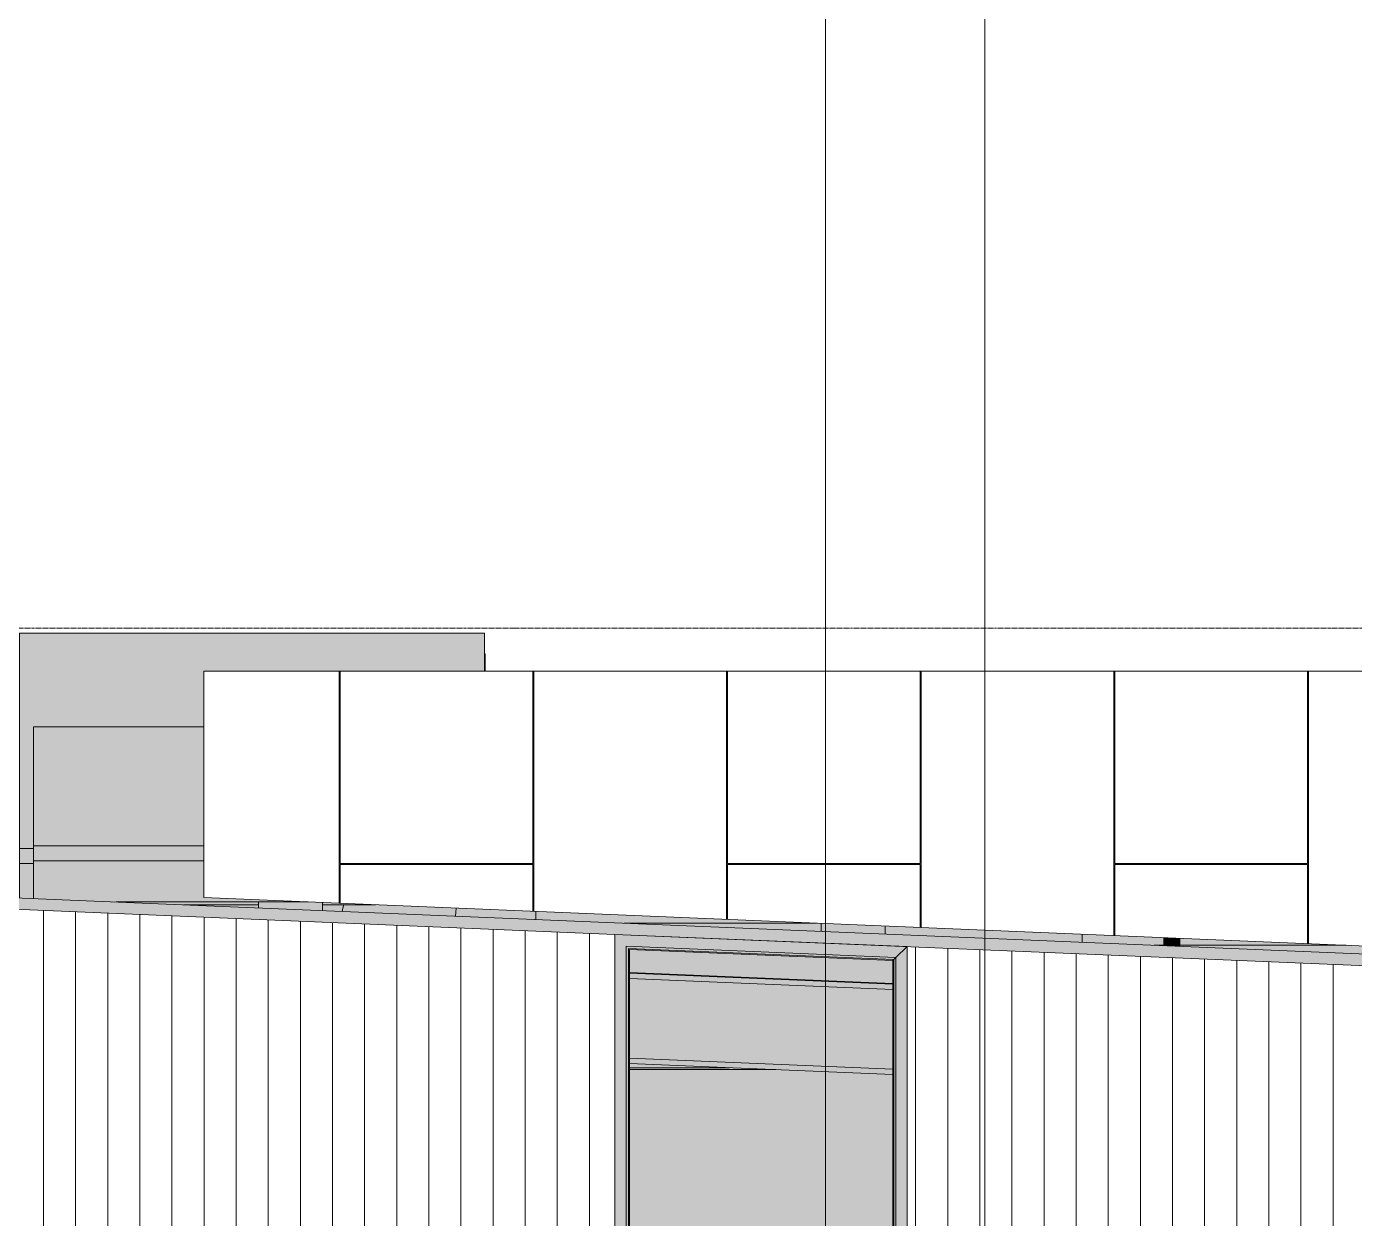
# Model space of a CAD drawing. Header units: inches. Extents: x 20426 to 92531, y -195 to 750.
# Drawn here: x 35911.2 to 36242, y 105 to 401.8 of the extents above; entities that cross this region are included whole.
import ezdxf

# ---------------------------------------------------------------- set-up
doc = ezdxf.new("R2010")
doc.units = ezdxf.units.IN
doc.header["$MEASUREMENT"] = 0
doc.linetypes.add('Grid Line 1_2_', pattern=[0.875, 0.5, -0.125, 0.125, -0.125])
for name, color, linetype, lineweight in [('A-CLNG', 13, 'Continuous', 13), ('A-FLOR-LEVL', 51, 'Continuous', 9), ('A-GLAZ-CWMG', 51, 'Continuous', 9), ('A-ROOF', 132, 'Continuous', 13), ('A-WALL-PATT', 111, 'Continuous', 13), ('G-ANNO-SYMB', 111, 'Continuous', 9), ('I-WALL', 2, 'Continuous', 13), ('L-SITE-WALL', 31, 'Continuous', 13), ('M-EQPM', 50, 'Continuous', 9), ('M-HVAC-DUCT', 70, 'Continuous', 9), ('S-BEAM', 12, 'Continuous', 9), ('S-COLS', 52, 'Continuous', 9)]:
    doc.layers.add(name, color=color, linetype=linetype, lineweight=lineweight)

# ---------------------------------------------------------------- blocks, each defined once
blk = doc.blocks.new('Girt_C - 8_D-560231-Elevation - North')
at = {"layer": 'S-BEAM'}
for points in [[(-22593.78, 142.5), (-22568.86, 142.5), (-22593.78, 143.54), (-22593.78, 142.69)], [(-22557.29, 142.02), (-22568.86, 142.5), (-22593.78, 142.47), (-22593.78, 142.02), (-22562.46, 142.02)]]:
    blk.add_hatch(color=256, dxfattribs=at).paths.add_polyline_path(points, flags=0)
for p, q in [((-22593.78, 142.5), (-22568.86, 142.5)), ((-22593.78, 142.02), (-22557.29, 142.02))]:
    blk.add_line(p, q, dxfattribs=at)
blk = doc.blocks.new('W-Wide Flange - W21X166-933137-Elevation - North')
at = {"layer": 'S-BEAM'}
for points in [[(-22528.16, 161.96), (-22528.16, 163.32), (-22593.78, 166.06), (-22593.78, 164.7), (-22545.18, 162.67)], [(-22528.16, 161.07), (-22528.16, 161.96), (-22593.78, 164.64), (-22593.78, 163.81), (-22545.18, 161.78)], [(-22528.16, 143.06), (-22528.16, 161.07), (-22593.78, 163.81), (-22593.78, 145.79), (-22562.46, 144.49)], [(-22528.16, 142.17), (-22528.16, 143.06), (-22593.78, 145.79), (-22593.78, 144.9), (-22562.46, 143.59)], [(-22528.16, 140.8), (-22528.16, 142.17), (-22593.78, 144.9), (-22593.78, 143.54), (-22562.46, 142.23)]]:
    blk.add_hatch(color=256, dxfattribs=at).paths.add_polyline_path(points, flags=0)
for p, q in [((-22528.16, 163.32), (-22593.78, 166.06)), ((-22528.16, 161.96), (-22593.78, 164.7)), ((-22593.78, 144.9), (-22528.16, 142.17)), ((-22528.16, 140.8), (-22593.78, 143.54))]:
    blk.add_line(p, q, dxfattribs=at)
blk = doc.blocks.new('Carrier_48TC_Standard_Efficiency_Gas_Heat_Electric_Cooling_Packaged_Rooftop_Unit_3_to_15_nominal_tons - 15 ton 48TC__16-V179-Elevation - North')
at = {"layer": 'M-EQPM'}
for points in [[(-22745.7, 193.33), (-22742.2, 193.33), (-22742.2, 227.4), (-22699.77, 227.4), (-22699.77, 241.25), (-22629.83, 241.25), (-22629.83, 250.7), (-22745.7, 250.7), (-22745.7, 197.78)], [(-22629.7, 241.25), (-22629.7, 245.58), (-22629.83, 245.58), (-22629.83, 241.25)]]:
    blk.add_hatch(color=256, dxfattribs=at).paths.add_polyline_path(points, flags=0)
h = blk.add_hatch(color=256, dxfattribs=at)
h.paths.add_polyline_path([(-22657.02, 183.08), (-22670.2, 183.63), (-22670.2, 183.08), (-22657.49, 183.08)], flags=0)
h.paths.add_polyline_path([(-22704.89, 183.08), (-22686.2, 183.08), (-22686.2, 183.78), (-22721.64, 183.78), (-22709.33, 183.26)], flags=0)
h.paths.add_polyline_path([(-22742.2, 184.63), (-22742.2, 197.08), (-22745.7, 197.08), (-22745.7, 184.78), (-22742.7, 184.65)], flags=0)
for p, q in [((-22745.7, 250.7), (-22629.83, 250.7)), ((-22745.7, 193.33), (-22745.7, 250.7)), ((-22629.83, 241.25), (-22629.83, 250.7)), ((-22629.83, 245.58), (-22629.7, 245.58)), ((-22629.7, 245.58), (-22629.7, 241.25)), ((-22745.7, 197.08), (-22742.2, 197.08)), ((-22745.7, 184.78), (-22745.7, 197.08)), ((-22742.2, 193.33), (-22745.7, 193.33)), ((-22686.2, 183.08), (-22704.89, 183.08)), ((-22657.02, 183.08), (-22670.2, 183.08))]:
    blk.add_line(p, q, dxfattribs=at)
blk = doc.blocks.new('Carrier_48TC_Standard_Efficiency_Gas_Heat_Electric_Cooling_Packaged_Rooftop_Unit_3_to_15_nominal_tons - 7_5 ton 48TC__08-873531-Elevation - North')
at = {"layer": 'M-EQPM'}
h = blk.add_hatch(color=256, dxfattribs=at)
h.paths.add_polyline_path([(-22415.19, 173), (-22456.64, 174.73), (-22456.64, 173), (-22424.22, 173)], flags=0)
h.paths.add_polyline_path([(-22463.06, 173), (-22460.64, 173), (-22460.64, 174.89), (-22480.95, 175.72), (-22480.95, 173.75)], flags=0)
for p, q in [((-22480.95, 173.75), (-22480.95, 175.74)), ((-22460.64, 173), (-22463.06, 173)), ((-22415.19, 173), (-22456.65, 173))]:
    blk.add_line(p, q, dxfattribs=at)
blk = doc.blocks.new('Carrier_48TC_Standard_Efficiency_Gas_Heat_Electric_Cooling_Packaged_Rooftop_Unit_3_to_15_nominal_tons - 7_5 ton 48TC__08-V180-Elevation - North')
at = {"layer": 'M-EQPM'}
blk.add_hatch(color=256, dxfattribs=at).paths.add_polyline_path([(-22547.19, 178.5), (-22617.08, 181.41), (-22617.08, 179.42), (-22595.06, 178.5), (-22562.46, 178.5)], flags=0)
for p, q in [((-22617.08, 179.42), (-22617.08, 181.41)), ((-22547.19, 178.5), (-22595.06, 178.5))]:
    blk.add_line(p, q, dxfattribs=at)
blk = doc.blocks.new('Carrier_48TC_Standard_Efficiency_Gas_Heat_Electric_Cooling_Packaged_Rooftop_Unit_3_to_15_nominal_tons - 5 ton 48TC__06-873527-Elevation - North')
at = {"layer": 'M-EQPM'}
for points in [[(-22735.25, 194.03), (-22699.77, 194.03), (-22699.77, 227.4), (-22742.2, 227.4), (-22742.2, 194.03)], [(-22683.41, 183.78), (-22674.77, 183.82), (-22699.77, 184.86), (-22699.77, 197.78), (-22742.2, 197.78), (-22742.2, 184.63), (-22721.64, 183.78), (-22692.05, 183.78)]]:
    blk.add_hatch(color=256, dxfattribs=at).paths.add_polyline_path(points, flags=0)
for p, q in [((-22742.2, 227.4), (-22699.77, 227.4)), ((-22742.2, 194.03), (-22742.2, 227.4)), ((-22742.2, 197.78), (-22699.77, 197.78)), ((-22742.2, 184.63), (-22742.2, 197.78)), ((-22699.77, 194.03), (-22742.2, 194.03)), ((-22673.77, 183.78), (-22721.64, 183.78))]:
    blk.add_line(p, q, dxfattribs=at)
blk = doc.blocks.new('Round Elbow - 1_5 D-V185-Elevation - North')
at = {"layer": 'M-HVAC-DUCT'}
for points in [[(-22651.23, 180.84), (-22650.92, 182.82), (-22657.49, 183.08), (-22665.03, 183.08), (-22665.36, 181.43), (-22651.58, 180.86)], [(-22637.18, 180.26), (-22636.92, 182.24), (-22650.92, 182.82), (-22651.23, 180.84), (-22637.26, 180.26)]]:
    blk.add_hatch(color=256, dxfattribs=at).paths.add_polyline_path(points, flags=0)
blk.add_line((-22637.12, 180.25), (-22636.9, 182.24), dxfattribs=at)
at = {"layer": 'M-HVAC-DUCT', "flags": 128}
blk.add_lwpolyline([(-22665, 183.08), (-22665.02, 182.92), (-22665.22, 181.82), (-22665.31, 181.43)], dxfattribs=at)
blk = doc.blocks.new('Rectangular Mullion - Profile_Polycarbonate_Upper and left-935995-Elevation - North')
at = {"layer": 'A-GLAZ-CWMG'}
for points in [[(-22597.4, 0), (-22594.57, 0), (-22594.57, 172.77), (-22597.4, 175.72), (-22597.4, 95.16)], [(-22594.03, 0), (-22594.03, 172.21), (-22594.57, 172.77), (-22594.57, 0)], [(-22593.78, 0), (-22593.78, 171.94), (-22594.03, 172.21), (-22594.03, 0)]]:
    blk.add_hatch(color=256, dxfattribs=at).paths.add_polyline_path(points, flags=0)
for p, q in [((-22597.4, 175.72), (-22597.4, 0)), ((-22594.57, 172.77), (-22594.57, 0)), ((-22594.03, 172.21), (-22594.03, 0)), ((-22593.78, 171.94), (-22593.78, 1.46))]:
    blk.add_line(p, q, dxfattribs=at)
blk = doc.blocks.new('Rectangular Mullion - Profile_Polycarbonate_right-935996-Elevation - North')
at = {"layer": 'A-GLAZ-CWMG'}
for points in [[(-22524.54, 0), (-22524.54, 172.68), (-22527.37, 169.97), (-22527.37, 0)], [(-22528.16, 0), (-22527.91, 0), (-22527.91, 169.45), (-22528.16, 169.21), (-22528.16, 1.46)], [(-22527.91, 0), (-22527.37, 0), (-22527.37, 169.97), (-22527.91, 169.45), (-22527.91, 95.16)]]:
    blk.add_hatch(color=256, dxfattribs=at).paths.add_polyline_path(points, flags=0)
for p, q in [((-22524.54, 172.68), (-22527.37, 169.97)), ((-22524.54, 0), (-22524.54, 172.68)), ((-22527.91, 169.45), (-22528.16, 169.21)), ((-22528.16, 1.46), (-22528.16, 169.21)), ((-22527.91, 0), (-22527.91, 169.45)), ((-22527.37, 169.97), (-22527.9, 169.46)), ((-22527.37, 0), (-22527.37, 169.97))]:
    blk.add_line(p, q, dxfattribs=at)
blk = doc.blocks.new('Rectangular Mullion - Profile_Polycarbonate_Upper and left-935994-Elevation - North')
at = {"layer": 'A-GLAZ-CWMG'}
for points in [[(-22527.37, 169.97), (-22524.54, 172.68), (-22597.4, 175.72), (-22594.57, 172.77), (-22527.9, 169.99)], [(-22527.91, 169.45), (-22527.37, 169.97), (-22594.57, 172.77), (-22594.03, 172.21), (-22528.16, 169.46)], [(-22528.16, 169.21), (-22527.91, 169.45), (-22594.03, 172.21), (-22593.78, 171.94), (-22545.18, 169.92)]]:
    blk.add_hatch(color=256, dxfattribs=at).paths.add_polyline_path(points, flags=0)
for p, q in [((-22524.54, 172.68), (-22597.4, 175.72)), ((-22527.37, 169.97), (-22594.57, 172.77)), ((-22527.91, 169.45), (-22594.03, 172.21)), ((-22527.37, 169.97), (-22524.54, 172.68)), ((-22528.16, 169.21), (-22593.78, 171.94)), ((-22528.16, 169.21), (-22527.91, 169.45)), ((-22527.9, 169.46), (-22527.37, 169.97))]:
    blk.add_line(p, q, dxfattribs=at)

msp = doc.modelspace()

# ---------------------------------------------------------------- hatches: boundary and pattern name
at = {"layer": 'A-CLNG', "lineweight": 5}
msp.add_hatch(color=256, dxfattribs=at).paths.add_polyline_path([(36126.95, 163.5), (36126.95, 169.21), (36061.33, 171.94), (36061.33, 166.23), (36109.93, 164.21)], flags=0)
at = {"layer": 'A-ROOF', "lineweight": 5}
msp.add_hatch(color=256, dxfattribs=at).paths.add_polyline_path([(36642.59, 151.35), (36642.59, 154.23), (35843.35, 187.53), (35843.35, 184.65), (36576.47, 154.11)], flags=0)
at = {"layer": 'A-WALL-PATT', "lineweight": 9}
h = msp.add_hatch(dxfattribs=at)
h.set_pattern_fill('FP_27', color=256, style=0, pattern_type=2)
h.set_pattern_definition([(0, (-80727.62, 145), (-193, 193), [48, -145]), (90, (-80727.62, 145), (-193, 1e-14), [96.25, -96.75]), (180, (-80679.62, 241.25), (-193, 193), [48, -145]), (90, (-80679.62, 145), (-193, 1e-14), [96.25, -96.75]), (180, (-80679.62, 241.5), (-193, 193), [48, -145]), (90, (-80679.62, 241.5), (-193, 1e-14), [96.25, -96.75]), (0, (-80727.62, 337.75), (-193, 193), [48, -145]), (90, (-80727.62, 241.5), (-193, 1e-14), [96.25, -96.75]), (0, (-80679.37, 193), (-193, 193), [48, -145]), (90, (-80679.37, 144.75), (-193, 1e-14), [48.25, -144.75]), (90, (-80631.37, 144.75), (-193, 1e-14), [48.25, -144.75]), (0, (-80679.37, 289.5), (-193, 193), [48, -145]), (90, (-80679.37, 193.25), (-193, 1e-14), [96.25, -96.75]), (180, (-80631.37, 193.25), (-193, 193), [48, -145]), (90, (-80631.37, 193.25), (-193, 1e-14), [96.25, -96.75]), (90, (-80679.37, 289.75), (-193, 1e-14), [48, -145]), (180, (-80631.37, 289.75), (-193, 193), [48, -145]), (90, (-80631.37, 289.75), (-193, 1e-14), [48, -145]), (0, (-80631.12, 145), (-193, 193), [48, -145]), (90, (-80631.12, 145), (-193, 1e-14), [96.25, -96.75]), (180, (-80583.12, 241.25), (-193, 193), [48, -145]), (90, (-80583.12, 145), (-193, 1e-14), [96.25, -96.75]), (180, (-80583.12, 241.5), (-193, 193), [48, -145]), (90, (-80583.12, 241.5), (-193, 1e-14), [96.25, -96.75]), (180, (-80583.12, 337.75), (-193, 193), [48, -145]), (90, (-80631.12, 241.5), (-193, 1e-14), [96.25, -96.75]), (0, (-80582.87, 193), (-193, 193), [48, -145]), (90, (-80582.87, 144.75), (-193, 1e-14), [48.25, -144.75]), (90, (-80534.87, 144.75), (-193, 1e-14), [48.25, -144.75]), (0, (-80582.87, 289.5), (-193, 193), [48, -145]), (90, (-80582.87, 193.25), (-193, 1e-14), [96.25, -96.75]), (180, (-80534.87, 193.25), (-193, 193), [48, -145]), (90, (-80534.87, 193.25), (-193, 1e-14), [96.25, -96.75]), (90, (-80582.87, 289.75), (-193, 1e-14), [48, -145]), (180, (-80534.87, 289.75), (-193, 193), [48, -145]), (90, (-80534.87, 289.75), (-193, 1e-14), [48, -145])])
h.paths.add_polyline_path([(36595.84, 158.17), (36595.84, 241.25), (35955.34, 241.25), (35955.34, 184.86), (36594.97, 158.21)], flags=0)
h = msp.add_hatch(dxfattribs=at)
h.set_pattern_fill('FP_30', color=256, style=0, pattern_type=2)
h.set_pattern_definition([(90, (-81260.631, 0), (-8, 5e-16), [])])
h.paths.add_polyline_path([(35843.35, 0), (36057.71, 0), (36057.71, 175.72), (35843.35, 184.65), (35843.35, 20.15)], flags=0)
h = msp.add_hatch(dxfattribs=at)
h.set_pattern_fill('FP_25', color=256, style=0, pattern_type=2)
h.set_pattern_definition([(90, (-80723.371, 0), (-8, 5e-16), [])])
h.paths.add_polyline_path([(36438.24, 0), (36594.97, 0), (36594.97, 153.34), (36130.57, 172.68), (36130.57, 0), (36161.77, 0)], flags=0)
at = {"layer": 'I-WALL'}
h = msp.add_hatch(color=256, dxfattribs=at)
h.paths.add_polyline_path([(36126.95, 2.24), (36126.95, 140.8), (36097.82, 142.02), (36061.33, 142.02), (36061.33, 2.24), (36065.4, 2.24)], flags=0)
h.paths.add_polyline_path([(36126.95, 163.32), (36126.95, 163.5), (36061.33, 166.23), (36061.33, 166.06), (36109.93, 164.03)], flags=0)
at = {"layer": 'L-SITE-WALL', "lineweight": 5}
h = msp.add_hatch(color=256, dxfattribs=at)
h.paths.add_polyline_path([(36595.59, 151.8), (36595.59, 153.31), (36594.97, 153.34), (36594.97, 151.83)], flags=0)
h.paths.add_polyline_path([(36595.59, 156.19), (36595.59, 158.18), (36391.47, 166.69), (36391.47, 164.69), (36594.97, 156.21)], flags=0)
h.paths.add_polyline_path([(36387.47, 164.86), (36387.47, 166.85), (36260.03, 172.16), (36260.03, 170.17), (36386.4, 164.9)], flags=0)
h.paths.add_polyline_path([(36244.03, 170.83), (36244.03, 172.83), (36239.92, 173), (36198.47, 173), (36198.47, 172.73), (36230.88, 171.38)], flags=0)
h.paths.add_polyline_path([(36194.47, 172.9), (36194.47, 173), (36192.04, 173)], flags=0)
h.paths.add_polyline_path([(36174.15, 173.75), (36174.15, 175.74), (36125.1, 177.79), (36125.1, 175.79), (36161.77, 174.26)], flags=0)
h.paths.add_polyline_path([(36109.1, 176.46), (36109.1, 178.45), (36107.92, 178.5), (36060.04, 178.5), (36108.9, 176.47)], flags=0)
h.paths.add_polyline_path([(36038.03, 179.42), (36038.03, 181.41), (36018.2, 182.21), (36017.93, 180.26), (36023.53, 180.02)], flags=0)
h.paths.add_polyline_path([(35989.75, 181.43), (35990.07, 183.08), (35984.9, 183.08), (35984.9, 181.63), (35989.49, 181.44)], flags=0)
h.paths.add_polyline_path([(35968.9, 182.3), (35968.9, 183.08), (35950.22, 183.08), (35963.05, 182.54)], flags=0)
h.paths.add_polyline_path([(35909.4, 184.78), (35909.4, 241.25), (35874.08, 241.25), (35874.08, 186.25), (35885.29, 185.78)], flags=0)
at = {"layer": 'M-HVAC-DUCT', "lineweight": 5}
for points in [[(35976.9, 181.97), (35976.9, 183.78), (35968.9, 183.78), (35968.9, 182.3), (35976.21, 181.99)], [(35984.9, 181.63), (35984.9, 183.63), (35980.33, 183.78), (35976.9, 183.78), (35976.9, 181.97), (35984.82, 181.64)], [(36117.1, 176.12), (36117.1, 178.12), (36109.1, 178.45), (36109.1, 176.46), (36116.07, 176.17)], [(36125.1, 175.79), (36125.1, 177.79), (36117.1, 178.12), (36117.1, 176.12), (36124.98, 175.8)]]:
    msp.add_hatch(color=256, dxfattribs=at).paths.add_polyline_path(points, flags=0)
at = {"layer": 'S-COLS', "lineweight": 5}
msp.add_hatch(color=256, dxfattribs=at).paths.add_polyline_path([(36198.47, 172.73), (36198.45, 174.73), (36194.47, 174.89), (36194.47, 172.9), (36198.45, 172.73)], flags=0)

# ---------------------------------------------------------------- linework, layer by layer
at = {"layer": 'A-CLNG'}
msp.add_line((36126.95, 163.5), (36061.33, 166.23), dxfattribs=at)
at = {"layer": 'A-FLOR-LEVL', "linetype": 'Grid Line 1_2_'}
msp.add_line((32344.3, 252), (36611.96, 252), dxfattribs=at)
at = {"layer": 'A-ROOF'}
for p, q in [((35843.35, 187.53), (36678.97, 152.71)), ((36678.97, 149.84), (36057.71, 175.72))]:
    msp.add_line(p, q, dxfattribs=at)
at = {"layer": 'G-ANNO-SYMB'}
for p, q in [((36110.16, 673.16), (36110.16, -54.82)), ((36149.93, 543.45), (36149.93, -182.82))]:
    msp.add_line(p, q, dxfattribs=at)
at = {"layer": 'L-SITE-WALL'}
for p, q in [((36596.09, 241.25), (35955.34, 241.25)), ((35955.34, 241.25), (35955.34, 184.86)), ((36057.71, 175.72), (35843.35, 184.65)), ((35955.34, 184.86), (36595.84, 158.17)), ((36057.71, 0), (36057.71, 175.72)), ((36130.57, 172.68), (36130.57, 0))]:
    msp.add_line(p, q, dxfattribs=at)
at = {"layer": 'M-HVAC-DUCT'}
for p, q in [((35968.9, 183.78), (35968.9, 182.3)), ((35984.9, 181.63), (35984.9, 183.63)), ((36109.1, 178.45), (36109.1, 176.46)), ((36125.1, 175.79), (36125.1, 177.79))]:
    msp.add_line(p, q, dxfattribs=at)
at = {"layer": 'S-COLS'}
for p, q in [((36194.47, 174.89), (36194.47, 172.9)), ((36198.47, 172.73), (36198.47, 174.73))]:
    msp.add_line(p, q, dxfattribs=at)

# ---------------------------------------------------------------- block references
at = {"layer": 'A-GLAZ-CWMG'}
for name in ['Rectangular Mullion - Profile_Polycarbonate_Upper and left-935995-Elevation - North', 'Rectangular Mullion - Profile_Polycarbonate_Upper and left-935994-Elevation - North', 'Rectangular Mullion - Profile_Polycarbonate_right-935996-Elevation - North']:
    msp.add_blockref(name, (58655.11, 0), dxfattribs=at)
at = {"layer": 'M-EQPM'}
for name in ['Carrier_48TC_Standard_Efficiency_Gas_Heat_Electric_Cooling_Packaged_Rooftop_Unit_3_to_15_nominal_tons - 15 ton 48TC__16-V179-Elevation - North', 'Carrier_48TC_Standard_Efficiency_Gas_Heat_Electric_Cooling_Packaged_Rooftop_Unit_3_to_15_nominal_tons - 5 ton 48TC__06-873527-Elevation - North', 'Carrier_48TC_Standard_Efficiency_Gas_Heat_Electric_Cooling_Packaged_Rooftop_Unit_3_to_15_nominal_tons - 7_5 ton 48TC__08-V180-Elevation - North', 'Carrier_48TC_Standard_Efficiency_Gas_Heat_Electric_Cooling_Packaged_Rooftop_Unit_3_to_15_nominal_tons - 7_5 ton 48TC__08-873531-Elevation - North']:
    msp.add_blockref(name, (58655.11, 0), dxfattribs=at)
at = {"layer": 'M-HVAC-DUCT'}
msp.add_blockref('Round Elbow - 1_5 D-V185-Elevation - North', (58655.11, 0), dxfattribs=at)
at = {"layer": 'S-BEAM'}
for name in ['W-Wide Flange - W21X166-933137-Elevation - North', 'Girt_C - 8_D-560231-Elevation - North']:
    msp.add_blockref(name, (58655.11, 0), dxfattribs=at)

doc.saveas('drawing.dxf')
